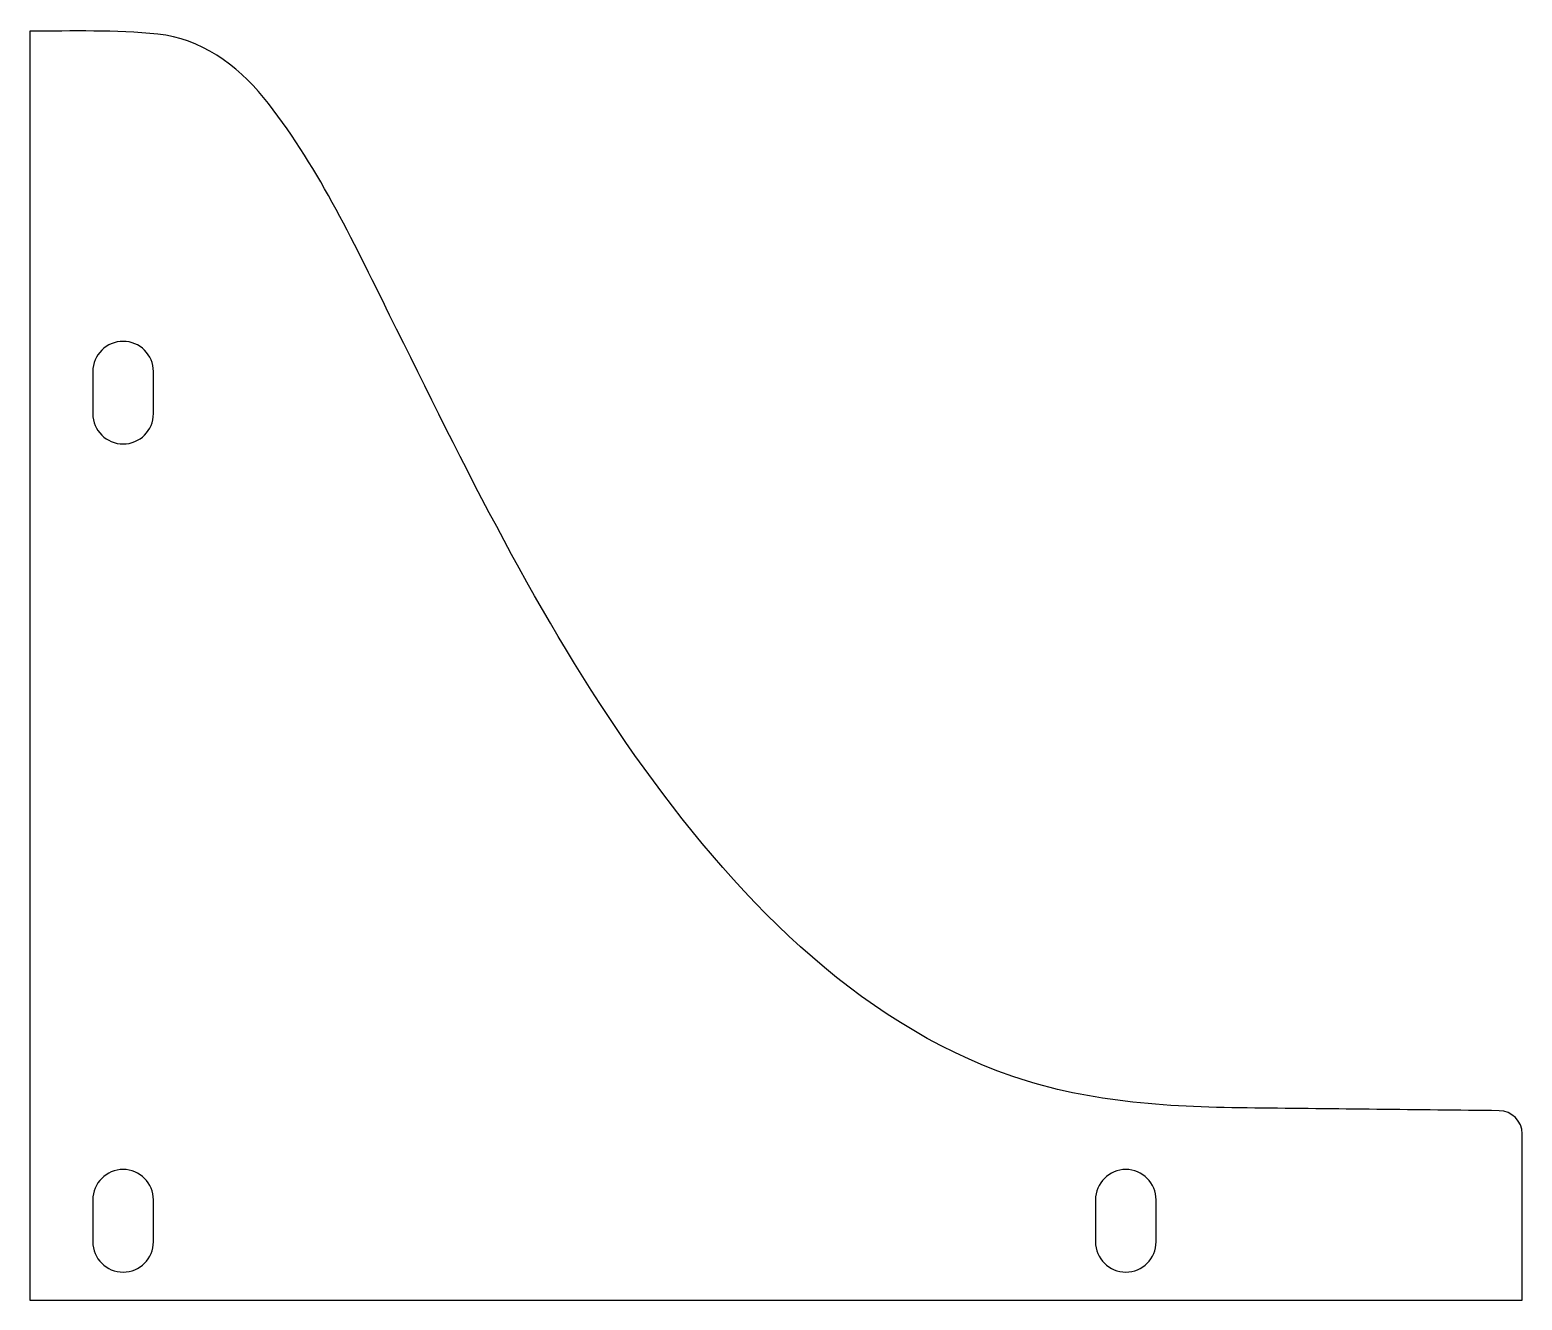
# Model space of a CAD drawing. Header units: millimetres. Extents: x 1820 to 2460, y -478 to 67.
import ezdxf

# ---------------------------------------------------------------- set-up
doc = ezdxf.new("R2010")
doc.units = ezdxf.units.MM

msp = doc.modelspace()

# ---------------------------------------------------------------- linework, layer by layer
at = {"color": 7, "linetype": 'Continuous', "lineweight": 25}
for p, q in [((1820.04, 66.07), (1820.04, -477.94)), ((1847.04, -79.94), (1847.04, -97.94)), ((1873.04, -97.94), (1873.04, -79.94)), ((2460.01, -477.94), (2460.01, -406.72)), ((1847.04, -434.94), (1847.04, -452.94)), ((1873.04, -452.94), (1873.04, -434.94)), ((2277.04, -434.94), (2277.04, -452.94)), ((2303.04, -452.94), (2303.04, -434.94)), ((1820.04, -477.94), (2460.01, -477.94))]:
    msp.add_line(p, q, dxfattribs=at)
for centre, radius, start, end in [((1860.04, -79.94), 13, 0, 180), ((1860.04, -97.94), 13, 180, 0), ((2450.01, -406.72), 10, 0, 89.4277), ((1860.04, -434.94), 13, 0, 180), ((2290.04, -434.94), 13, 0, 180), ((1860.04, -452.94), 13, 180, 0), ((2290.04, -452.94), 13, 180, 0)]:
    msp.add_arc(centre, radius, start, end, dxfattribs=at)
msp.add_open_spline([(2450.11, -396.72), (2415.17, -396.37), (2380.24, -395.94), (2310.36, -395.24), (2275.53, -393.71), (2173.6, -358.74), (2120.94, -303.03), (2038.14, -185.82), (2006.38, -120.38), (1958.33, -23.38), (1942.83, 9.63), (1908.92, 51.58), (1893.16, 62.96), (1856.66, 66.58), (1838.34, 65.98), (1820.04, 66.07)], degree=3, knots=[0, 0, 0, 0, 0.125, 0.125, 0.25, 0.25, 0.5, 0.5, 0.75, 0.75, 0.875, 0.875, 0.9375, 0.9375, 1, 1, 1, 1], dxfattribs=at)

doc.saveas('drawing.dxf')
